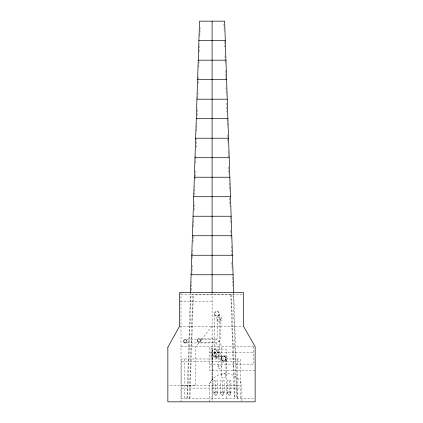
<?xml version="1.0" encoding="UTF-8"?>
<svg xmlns="http://www.w3.org/2000/svg" width="423" height="423" viewBox="0 0 423 423"><rect width="100%" height="100%" fill="white"/><g stroke="black" fill="none" stroke-linecap="round" stroke-linejoin="round"><path stroke-width="0.32" stroke-dasharray="2.12 1.59" d="M186.987 398.355L190.514 292.52M187.574 398.355L191.016 294.847M191.397 290.363L191.677 281.908M191.915 274.76L192.222 265.655M192.46 258.501L192.544 255.899M192.565 255.249L192.74 250.051M192.999 242.247L193.195 236.394M193.517 226.638L193.776 218.839M194.062 210.395L194.321 202.601M194.58 194.802L194.86 186.337M195.098 179.178L195.14 177.871M195.183 176.571L195.378 170.718M195.638 162.918L195.791 158.366M195.812 157.716L195.902 155.114M196.161 147.31L196.441 138.86M196.7 131.056L196.959 123.252M197.218 115.447L197.478 107.648M197.784 98.543L198.043 90.739M198.281 83.59L198.387 80.338M198.429 79.038L198.54 75.786M198.821 67.331L199.037 60.827M199.339 51.728L199.598 43.923M199.857 36.119L200.142 27.659M189.319 398.355L192.761 294.847M189.901 398.355L193.343 294.847M201.263 339.669L215.127 339.669L217.115 338.712L217.623 337.173L217.623 318.683C217.544 316.584 220.97 316.584 220.891 318.683L220.891 337.284C220.928 340.293 218.247 342.974 215.238 342.937L199.746 342.937M220.891 318.683C220.97 320.782 217.544 320.782 217.623 318.683M221.324 375.788C221.277 372.806 226.141 372.917 225.956 375.894C226.004 378.871 221.144 378.759 221.324 375.788L221.314 347.283C221.382 342.789 217.38 338.786 212.88 338.855L201.015 338.855M225.956 358.715A2.316 2.316 0 0 1 222.435 360.645A2.316 2.316 0 0 1 222.53 356.631A2.316 2.316 0 0 1 225.956 358.715C226.004 361.697 221.144 361.586 221.324 358.609C221.277 355.632 226.141 355.743 225.956 358.715L225.956 375.894M201.422 340.912L201.422 340.066M214.609 313.538C214.699 310.545 219.574 310.868 219.262 313.845L219.262 354.532C219.172 357.525 214.297 357.197 214.609 354.22L214.609 313.538C214.297 316.515 219.172 316.838 219.262 313.845A2.327 2.327 0 0 0 215.91 311.603A2.327 2.327 0 0 0 215.64 315.627A2.327 2.327 0 0 0 219.262 313.845M214.609 354.22C214.699 351.227 219.574 351.555 219.262 354.532M213.932 393.221C218.628 386.802 217.739 400.2 213.932 393.221L213.932 380.462L217.417 380.462L217.417 393.448A1.745 1.745 0 0 1 214.704 394.786A1.745 1.745 0 0 1 214.9 391.767A1.745 1.745 0 0 1 217.417 393.448M220.637 393.221C225.332 386.802 224.449 400.2 220.637 393.221L220.637 380.462L224.121 380.462L224.121 393.448A1.745 1.745 0 0 1 221.409 394.786A1.745 1.745 0 0 1 221.61 391.767A1.745 1.745 0 0 1 224.121 393.448M227.447 393.221C232.142 386.802 231.254 400.2 227.447 393.221L227.447 380.462L230.932 380.462L230.932 393.448A1.745 1.745 0 0 1 228.219 394.786A1.745 1.745 0 0 1 228.415 391.767A1.745 1.745 0 0 1 230.932 393.448M209.158 401.85L209.158 384.555L210.77 381.461L212.965 378.744M198.657 343.048L195.807 346.601L195.807 385.406L168.507 385.406M201.507 339.495L212.097 326.292M217.797 316.214A2.771 2.771 0 0 1 221.953 318.614A2.771 2.771 0 0 1 217.797 321.015A2.771 2.771 0 0 1 217.797 316.214L218.469 315.939M191.27 294.265L232.925 294.265M180.996 294.847L243.495 294.847M180.156 301.858L212.097 301.858M179.505 326.292L243.495 326.292M187.04 339.669L196.642 339.669M201.015 342.122L212.774 342.122C215.603 342.038 218.125 344.565 218.046 347.394L218.046 366.857M187.04 342.937L199.101 342.937M180.996 346.601L254.487 346.601M209.671 352.724L253.7 352.724M211.061 354.987L212.346 354.987M215.074 354.987L216.359 354.987M212.695 356.319L226.532 356.319M181.747 361.263L240.259 361.263M209.671 364.134L253.7 364.134L253.7 346.601M255.111 370.728L209.671 370.728L209.671 346.601M181.747 385.802L240.259 385.802M181.747 388.081L240.259 388.081M180.996 398.355L255.143 398.355M218.469 321.29L219.183 321.385M233.681 292.52L237.203 398.355M233.173 294.847L236.621 398.355M223.92 23.751L224.179 31.561M224.507 41.322L224.724 47.825M224.983 55.63L225.131 60.177M225.158 60.827L225.242 63.429M225.48 70.583L225.76 79.038M226.041 87.487L226.3 95.291M226.564 103.096L226.844 111.55M227.103 119.349L227.363 127.154M227.622 134.958L227.706 137.56M227.754 138.86L227.881 142.757M228.161 151.212L228.378 157.716M228.684 166.821L228.943 174.62M229.224 183.085L229.483 190.895M229.721 198.054L230.001 206.498M230.35 216.888L230.546 222.741M230.805 230.54L230.932 234.442M230.995 236.394L231.064 238.345M231.323 246.149L231.624 255.249M231.862 262.403L232.121 270.207M232.359 277.361L232.645 285.811M231.429 294.847L234.876 398.355M230.847 294.847L234.289 398.355M241.893 401.268L241.893 384.555A17.639 17.639 0 0 0 209.158 384.555M240.259 398.355L240.259 358.979L181.747 358.979L181.747 398.355M237.567 358.979L237.567 398.355M229.187 380.462L229.187 393.337M226.532 398.355L226.532 349.61L212.695 349.61L212.695 398.355M222.498 380.462L222.498 393.337M216.359 358.979L216.359 348.6L215.074 348.6L215.074 358.979M215.672 380.462L215.672 393.337M212.346 358.979L212.346 348.6L211.061 348.6L211.061 358.979M212.097 292.52L212.097 398.355M212.034 346.601L212.034 379.891M212.039 398.355L212.034 401.85M184.439 358.979L184.439 398.355M180.996 292.52L180.996 401.85M217.089 352.052A2.327 2.327 0 0 1 217.385 356.663M216.782 356.7A2.327 2.327 0 0 1 216.486 352.089M224.676 360.719L223.508 360.983A2.321 2.321 0 0 1 221.456 357.784A2.321 2.321 0 0 1 225.163 356.949A2.321 2.321 0 0 1 224.676 360.719M221.631 361.633A3.564 3.564 0 0 0 227.156 358.884A3.564 3.564 0 0 0 222.012 355.473A3.564 3.564 0 0 0 221.631 361.633M215.191 357.403A3.495 3.495 0 0 0 220.431 354.379A3.495 3.495 0 0 0 215.191 351.354A3.495 3.495 0 0 0 215.191 357.403M218.522 368.01A1.634 1.634 0 0 0 221.255 367.28A1.634 1.634 0 0 0 219.257 365.276A1.634 1.634 0 0 0 218.522 368.01"/><path stroke-width="0.63" d="M190.514 292.52L199.54 21.15L224.65 21.15L233.681 292.52M167.857 347.251L179.505 326.292L179.505 292.52L243.495 292.52L243.495 326.292L255.143 346.601L255.143 401.85L167.857 401.85L167.857 347.22M198.895 40.671L225.3 40.671M198.244 60.177L225.951 60.177M197.594 79.688L226.596 79.688M196.944 99.194L227.246 99.194M196.298 118.699L227.897 118.699M195.648 138.21L228.547 138.21M194.998 157.716L229.192 157.716M194.347 177.221L229.842 177.221M193.697 196.727L230.493 196.727M193.052 216.238L231.143 216.238M192.402 235.743L231.793 235.743M191.751 255.249L232.439 255.249M191.101 274.76L233.089 274.76M212.097 21.15L212.097 292.52M184.439 342.715A1.634 1.634 0 0 0 186.887 341.303A1.634 1.634 0 0 0 184.439 339.886A1.634 1.634 0 0 0 184.439 342.715M198.191 341.906A1.634 1.634 0 0 0 200.645 340.489A1.634 1.634 0 0 0 198.191 339.072A1.634 1.634 0 0 0 198.191 341.906"/></g></svg>
